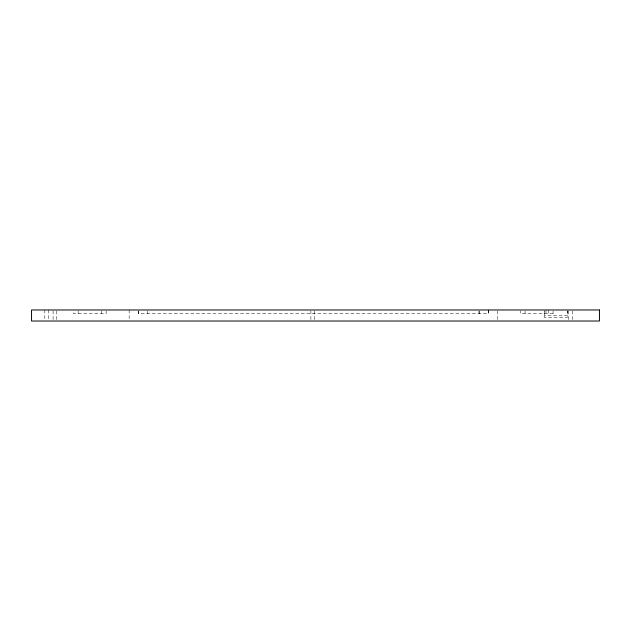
<?xml version="1.0" encoding="UTF-8"?>
<svg xmlns="http://www.w3.org/2000/svg" width="631" height="631" viewBox="0 0 631 631"><rect width="100%" height="100%" fill="white"/><g stroke="black" fill="none" stroke-linecap="round" stroke-linejoin="round"><path stroke-width="0.47" stroke-dasharray="3.15 2.37" d="M553.072 313.662L520.472 313.662L520.472 310.894M572.38 310.894L572.38 321.021M568.697 310.894L568.697 321.021M553.072 310.894L553.048 313.662M548.465 309.979L548.465 313.662M545.981 309.979L545.981 313.662M525.079 310.894L525.079 313.662M497.457 310.894L497.457 321.021M488.362 309.979L488.362 313.662L138.378 313.662L138.378 309.979M488.252 309.979L488.252 313.662M479.158 310.894L479.158 313.662M479.039 310.894L479.039 313.662M314.577 310.894L314.577 321.021M310.894 310.894L310.894 321.021M147.583 310.894L147.693 313.662M138.489 310.894L138.489 313.662M129.166 309.979L129.166 320.106M106.15 310.894L106.15 313.662L73.559 313.662L73.559 310.894M101.544 310.894L101.544 313.662M78.157 310.894L78.157 313.662M56.774 310.894L56.774 321.021M53.099 310.894L53.099 321.021M48.492 309.979L48.492 320.106M44.809 309.979L44.809 320.106M567.316 310.894L567.316 317.338L544.301 317.338L544.301 310.894L544.301 315.5L567.316 315.5L567.316 310.894"/><path stroke-width="0.95" d="M599.45 309.979L31.55 309.979L31.55 321.021L599.45 321.021L599.45 309.979"/></g></svg>
